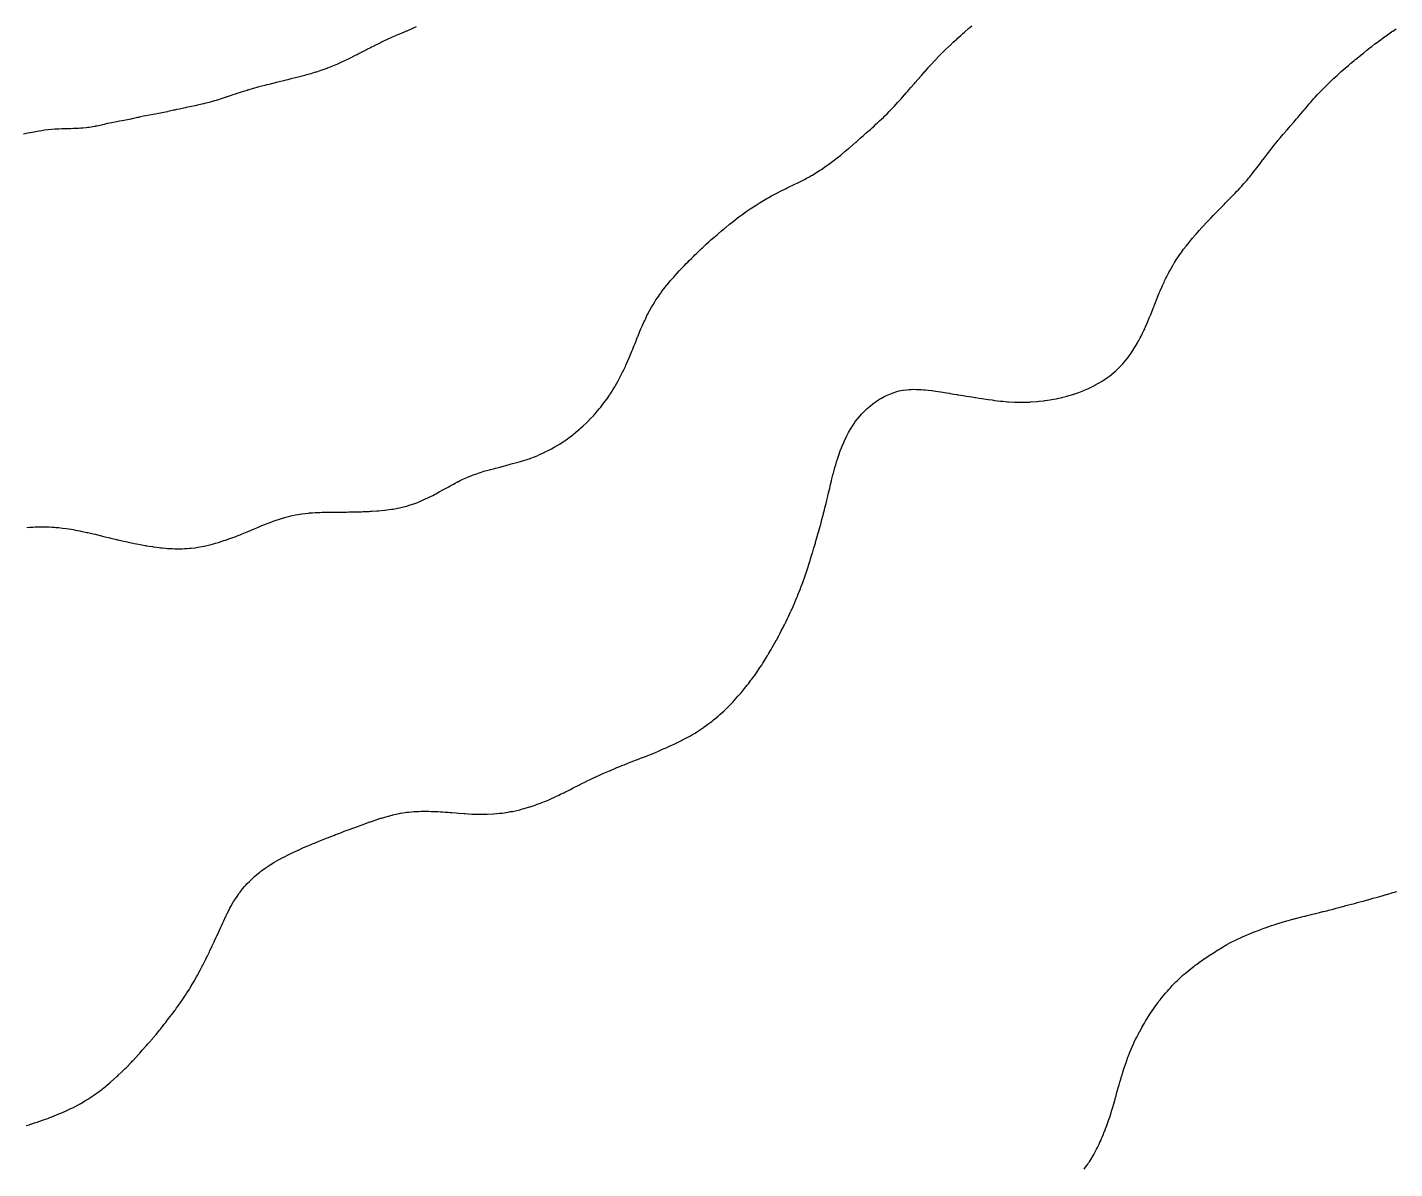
# Model space of a CAD drawing. Extents: x -717078 to -715000, y -984629 to -984000.
# Drawn here: x -716546.9 to -716358.1, y -984365.4 to -984207.9 of the extents above; entities that cross this region are included whole.
import ezdxf

# ---------------------------------------------------------------- set-up
doc = ezdxf.new("R2010")
doc.units = 0
doc.layers.add('buffer_B2_0_1_clip', color=7, linetype='Continuous')

msp = doc.modelspace()

# ---------------------------------------------------------------- linework, layer by layer
at = {"layer": 'buffer_B2_0_1_clip'}
for points in [[(-716493.2, -984207.8), (-716493.5, -984207.95), (-716493.87, -984208.13), (-716494.31, -984208.31), (-716494.5, -984208.39), (-716494.58, -984208.42), (-716494.77, -984208.5), (-716495.28, -984208.72), (-716495.5, -984208.8), (-716495.99, -984209.01), (-716496.03, -984209.03), (-716496.5, -984209.23), (-716496.69, -984209.31), (-716497.11, -984209.5), (-716497.37, -984209.63), (-716497.5, -984209.68), (-716497.87, -984209.87), (-716498.04, -984209.96), (-716498.5, -984210.18), (-716498.71, -984210.29), (-716499.15, -984210.5), (-716499.38, -984210.62), (-716499.5, -984210.69), (-716499.9, -984210.9), (-716500.03, -984210.97), (-716500.5, -984211.21), (-716500.69, -984211.31), (-716501.08, -984211.5), (-716501.35, -984211.65), (-716501.5, -984211.72), (-716501.96, -984211.96), (-716502.01, -984211.99), (-716502.5, -984212.22), (-716502.69, -984212.31), (-716503.1, -984212.5), (-716503.36, -984212.64), (-716503.5, -984212.7), (-716503.86, -984212.86), (-716504.05, -984212.95), (-716504.5, -984213.15), (-716504.75, -984213.25), (-716505.44, -984213.5), (-716505.48, -984213.52), (-716505.5, -984213.53), (-716505.54, -984213.54), (-716506.21, -984213.79), (-716506.5, -984213.88), (-716506.96, -984214.04), (-716507.07, -984214.07), (-716507.5, -984214.21), (-716507.73, -984214.27), (-716508.48, -984214.48), (-716508.5, -984214.49), (-716508.51, -984214.49), (-716508.55, -984214.5), (-716509.3, -984214.7), (-716509.5, -984214.75), (-716509.83, -984214.83), (-716510.1, -984214.9), (-716510.5, -984215), (-716510.9, -984215.1), (-716511.17, -984215.17), (-716511.5, -984215.26), (-716511.69, -984215.31), (-716512.5, -984215.5), (-716512.5, -984215.5), (-716512.5, -984215.5), (-716512.5, -984215.5), (-716513.3, -984215.7), (-716513.5, -984215.75), (-716513.83, -984215.83), (-716514.1, -984215.9), (-716514.5, -984215.99), (-716514.9, -984216.1), (-716515.18, -984216.18), (-716515.5, -984216.27), (-716515.68, -984216.32), (-716516.31, -984216.5), (-716516.45, -984216.55), (-716516.5, -984216.56), (-716516.59, -984216.59), (-716517.21, -984216.79), (-716517.5, -984216.88), (-716517.97, -984217.03), (-716518.06, -984217.06), (-716518.5, -984217.21), (-716518.72, -984217.28), (-716519.42, -984217.5), (-716519.48, -984217.52), (-716519.5, -984217.53), (-716519.54, -984217.54), (-716520.23, -984217.77), (-716520.5, -984217.86), (-716520.99, -984218.01), (-716521.02, -984218.02), (-716521.5, -984218.17), (-716521.76, -984218.24), (-716522.41, -984218.41), (-716522.5, -984218.44), (-716522.55, -984218.45), (-716522.78, -984218.5), (-716523.36, -984218.64), (-716523.5, -984218.67), (-716523.7, -984218.7), (-716524.19, -984218.81), (-716524.5, -984218.86), (-716524.95, -984218.95), (-716525.03, -984218.97), (-716525.5, -984219.06), (-716525.85, -984219.15), (-716526.23, -984219.23), (-716526.5, -984219.3), (-716526.67, -984219.33), (-716527.43, -984219.5), (-716527.49, -984219.51), (-716527.5, -984219.52), (-716527.52, -984219.52), (-716528.31, -984219.69), (-716528.5, -984219.72), (-716528.77, -984219.77), (-716529.16, -984219.84), (-716529.5, -984219.9), (-716529.99, -984219.99), (-716530.01, -984219.99), (-716530.5, -984220.09), (-716530.84, -984220.16), (-716531.25, -984220.25), (-716531.5, -984220.31), (-716531.66, -984220.34), (-716532.4, -984220.5), (-716532.48, -984220.52), (-716532.5, -984220.52), (-716532.53, -984220.53), (-716533.31, -984220.69), (-716533.5, -984220.72), (-716533.77, -984220.77), (-716534.15, -984220.85), (-716534.5, -984220.9), (-716535, -984221), (-716535, -984221), (-716535.5, -984221.1), (-716535.83, -984221.17), (-716536.28, -984221.28), (-716536.5, -984221.33), (-716536.64, -984221.36), (-716537.29, -984221.5), (-716537.46, -984221.54), (-716537.5, -984221.55), (-716537.56, -984221.56), (-716538.31, -984221.69), (-716538.5, -984221.72), (-716538.74, -984221.74), (-716539.21, -984221.79), (-716539.5, -984221.81), (-716539.82, -984221.82), (-716540.16, -984221.84), (-716540.5, -984221.86), (-716540.87, -984221.87), (-716541.13, -984221.87), (-716541.5, -984221.88), (-716541.9, -984221.9), (-716542.1, -984221.9), (-716542.5, -984221.92), (-716542.94, -984221.94), (-716543.05, -984221.95), (-716543.5, -984221.98), (-716543.97, -984222.03), (-716544.04, -984222.04), (-716544.5, -984222.09), (-716544.85, -984222.15), (-716545.22, -984222.22), (-716545.5, -984222.27), (-716545.69, -984222.31), (-716546.45, -984222.45), (-716546.5, -984222.46), (-716546.54, -984222.46), (-716546.78, -984222.5), (-716547.4, -984222.6)], [(-716546.92, -984276.92), (-716546.5, -984276.89), (-716546.13, -984276.87), (-716545.85, -984276.85), (-716545.5, -984276.83), (-716545.17, -984276.83), (-716544.83, -984276.83), (-716544.5, -984276.83), (-716544.16, -984276.84), (-716543.85, -984276.85), (-716543.5, -984276.86), (-716543.11, -984276.89), (-716542.91, -984276.91), (-716542.5, -984276.94), (-716542, -984277), (-716542, -984277), (-716541.5, -984277.06), (-716541.13, -984277.13), (-716540.83, -984277.17), (-716540.5, -984277.22), (-716540.27, -984277.27), (-716539.61, -984277.39), (-716539.5, -984277.41), (-716539.43, -984277.43), (-716539.09, -984277.5), (-716538.6, -984277.6), (-716538.5, -984277.62), (-716538.34, -984277.66), (-716537.8, -984277.8), (-716537.5, -984277.86), (-716537.02, -984277.98), (-716536.99, -984277.99), (-716536.5, -984278.11), (-716536.19, -984278.19), (-716535.68, -984278.32), (-716535.5, -984278.36), (-716535.39, -984278.39), (-716534.94, -984278.5), (-716534.59, -984278.59), (-716534.5, -984278.6), (-716534.37, -984278.63), (-716533.77, -984278.77), (-716533.08, -984278.92), (-716532.95, -984278.95), (-716532.5, -984279.04), (-716532.12, -984279.12), (-716531.82, -984279.18), (-716531.5, -984279.24), (-716531.28, -984279.28), (-716530.59, -984279.41), (-716530.5, -984279.43), (-716530.44, -984279.44), (-716530.05, -984279.5), (-716529.57, -984279.57), (-716529.5, -984279.58), (-716529.41, -984279.59), (-716528.69, -984279.69), (-716528.5, -984279.72), (-716528.26, -984279.74), (-716527.78, -984279.78), (-716527.5, -984279.81), (-716527.18, -984279.82), (-716526.84, -984279.84), (-716526.5, -984279.86), (-716526.15, -984279.85), (-716525.86, -984279.86), (-716525.5, -984279.85), (-716525.17, -984279.83), (-716524.82, -984279.82), (-716524.5, -984279.8), (-716524.23, -984279.77), (-716523.71, -984279.71), (-716523.5, -984279.68), (-716523.34, -984279.66), (-716522.51, -984279.51), (-716522.5, -984279.51), (-716522.49, -984279.51), (-716522.46, -984279.5), (-716521.68, -984279.32), (-716521.5, -984279.27), (-716521.18, -984279.18), (-716520.9, -984279.1), (-716520.5, -984278.99), (-716520.13, -984278.87), (-716519.74, -984278.74), (-716519.5, -984278.66), (-716519.38, -984278.62), (-716519.03, -984278.5), (-716518.64, -984278.36), (-716518.5, -984278.31), (-716518.19, -984278.19), (-716517.92, -984278.08), (-716517.5, -984277.92), (-716517.2, -984277.8), (-716516.52, -984277.52), (-716516.5, -984277.51), (-716516.49, -984277.51), (-716516.48, -984277.5), (-716515.79, -984277.21), (-716515.5, -984277.09), (-716515.09, -984276.91), (-716514.79, -984276.79), (-716514.5, -984276.67), (-716514.38, -984276.62), (-716514.07, -984276.5), (-716513.67, -984276.33), (-716513.5, -984276.26), (-716513.13, -984276.13), (-716512.94, -984276.06), (-716512.5, -984275.9), (-716512.2, -984275.8), (-716511.63, -984275.63), (-716511.5, -984275.59), (-716511.43, -984275.57), (-716511.17, -984275.5), (-716510.65, -984275.35), (-716510.5, -984275.31), (-716510.27, -984275.27), (-716509.83, -984275.17), (-716509.5, -984275.11), (-716509.04, -984275.04), (-716508.97, -984275.03), (-716508.5, -984274.97), (-716508.07, -984274.93), (-716507.92, -984274.92), (-716507.5, -984274.88), (-716507.14, -984274.86), (-716506.85, -984274.85), (-716506.5, -984274.84), (-716506.17, -984274.83), (-716505.82, -984274.82), (-716505.5, -984274.82), (-716505.19, -984274.81), (-716504.81, -984274.81), (-716504.5, -984274.81), (-716504.2, -984274.8), (-716503.8, -984274.8), (-716503.5, -984274.79), (-716503.21, -984274.79), (-716502.79, -984274.79), (-716502.5, -984274.78), (-716502.22, -984274.78), (-716501.77, -984274.77), (-716501.5, -984274.76), (-716501.25, -984274.75), (-716500.74, -984274.74), (-716500.5, -984274.73), (-716500.28, -984274.72), (-716499.7, -984274.7), (-716499.5, -984274.69), (-716499.33, -984274.67), (-716498.63, -984274.63), (-716498.5, -984274.62), (-716498.39, -984274.61), (-716497.54, -984274.54), (-716497.5, -984274.53), (-716497.47, -984274.53), (-716497.23, -984274.5), (-716496.59, -984274.41), (-716496.5, -984274.4), (-716496.38, -984274.38), (-716495.75, -984274.25), (-716495.5, -984274.21), (-716495.11, -984274.11), (-716494.93, -984274.07), (-716494.5, -984273.96), (-716494.15, -984273.85), (-716493.71, -984273.71), (-716493.5, -984273.64), (-716493.4, -984273.6), (-716493.11, -984273.5), (-716492.68, -984273.32), (-716492.5, -984273.24), (-716492.03, -984273.03), (-716491.99, -984273.01), (-716491.5, -984272.79), (-716491.3, -984272.7), (-716490.89, -984272.5), (-716490.64, -984272.36), (-716490.5, -984272.28), (-716490.02, -984272.02), (-716490, -984272), (-716489.5, -984271.73), (-716489.35, -984271.65), (-716489.04, -984271.5), (-716488.7, -984271.3), (-716488.5, -984271.17), (-716488.06, -984270.94), (-716487.8, -984270.8), (-716487.5, -984270.64), (-716487.4, -984270.6), (-716487.19, -984270.5), (-716486.74, -984270.26), (-716486.5, -984270.15), (-716486.04, -984269.96), (-716485.9, -984269.9), (-716485.5, -984269.74), (-716485.33, -984269.67), (-716484.82, -984269.5), (-716484.59, -984269.41), (-716484.5, -984269.38), (-716484.33, -984269.33), (-716483.83, -984269.17), (-716483.5, -984269.07), (-716483.05, -984268.95), (-716482.92, -984268.92), (-716482.5, -984268.81), (-716482.25, -984268.75), (-716481.58, -984268.58), (-716481.5, -984268.56), (-716481.45, -984268.55), (-716481.28, -984268.5), (-716480.67, -984268.33), (-716480.5, -984268.29), (-716480.2, -984268.2), (-716479.89, -984268.11), (-716479.5, -984268), (-716479.11, -984267.89), (-716478.81, -984267.81), (-716478.5, -984267.73), (-716478.33, -984267.67), (-716477.75, -984267.5), (-716477.56, -984267.44), (-716477.5, -984267.42), (-716477.37, -984267.37), (-716476.85, -984267.15), (-716476.5, -984267.01), (-716476.15, -984266.85), (-716475.62, -984266.62), (-716475.5, -984266.57), (-716475.46, -984266.54), (-716475.37, -984266.5), (-716474.8, -984266.2), (-716474.5, -984266.05), (-716474.15, -984265.85), (-716473.54, -984265.5), (-716473.52, -984265.48), (-716473.5, -984265.47), (-716473.43, -984265.43), (-716472.92, -984265.08), (-716472.5, -984264.81), (-716472.32, -984264.68), (-716472.08, -984264.5), (-716471.75, -984264.25), (-716471.5, -984264.07), (-716471.19, -984263.81), (-716470.82, -984263.5), (-716470.65, -984263.35), (-716470.5, -984263.23), (-716470.12, -984262.88), (-716469.71, -984262.5), (-716469.61, -984262.39), (-716469.5, -984262.29), (-716469.11, -984261.89), (-716468.73, -984261.5), (-716468.62, -984261.38), (-716468.5, -984261.25), (-716468.16, -984260.84), (-716467.87, -984260.5), (-716467.71, -984260.29), (-716467.5, -984260.04), (-716467.27, -984259.73), (-716467.1, -984259.5), (-716466.85, -984259.15), (-716466.5, -984258.65), (-716466.44, -984258.56), (-716466.4, -984258.5), (-716466.24, -984258.24), (-716466.06, -984257.94), (-716465.78, -984257.5), (-716465.68, -984257.32), (-716465.5, -984257.02), (-716465.32, -984256.68), (-716465.22, -984256.5), (-716464.98, -984256.02), (-716464.93, -984255.93), (-716464.7, -984255.5), (-716464.64, -984255.36), (-716464.5, -984255.08), (-716464.32, -984254.68), (-716464.23, -984254.5), (-716464.02, -984254.02), (-716464.01, -984253.99), (-716463.79, -984253.5), (-716463.71, -984253.29), (-716463.5, -984252.8), (-716463.41, -984252.59), (-716463.38, -984252.5), (-716463.29, -984252.29), (-716463.13, -984251.87), (-716462.98, -984251.5), (-716462.84, -984251.16), (-716462.62, -984250.62), (-716462.57, -984250.5), (-716462.55, -984250.45), (-716462.5, -984250.33), (-716462.26, -984249.74), (-716462.16, -984249.5), (-716461.96, -984249.04), (-716461.89, -984248.89), (-716461.72, -984248.5), (-716461.65, -984248.35), (-716461.5, -984248.05), (-716461.33, -984247.67), (-716461.24, -984247.5), (-716460.98, -984247.02), (-716460.94, -984246.94), (-716460.7, -984246.5), (-716460.63, -984246.37), (-716460.5, -984246.17), (-716460.25, -984245.75), (-716460.09, -984245.5), (-716459.85, -984245.15), (-716459.5, -984244.65), (-716459.44, -984244.56), (-716459.39, -984244.5), (-716459.08, -984244.08), (-716459.01, -984243.99), (-716458.62, -984243.5), (-716458.57, -984243.43), (-716458.5, -984243.36), (-716458.11, -984242.89), (-716457.77, -984242.5), (-716457.64, -984242.36), (-716457.5, -984242.2), (-716457.17, -984241.83), (-716456.87, -984241.5), (-716456.69, -984241.31), (-716456.5, -984241.11), (-716456.21, -984240.79), (-716455.92, -984240.5), (-716455.71, -984240.29), (-716455.5, -984240.08), (-716455.21, -984239.79), (-716454.92, -984239.5), (-716454.71, -984239.29), (-716454.5, -984239.09), (-716454.2, -984238.8), (-716453.88, -984238.5), (-716453.69, -984238.31), (-716453.5, -984238.14), (-716453.17, -984237.83), (-716452.8, -984237.5), (-716452.65, -984237.35), (-716452.5, -984237.23), (-716452.12, -984236.88), (-716451.66, -984236.5), (-716451.57, -984236.43), (-716451.5, -984236.37), (-716451.04, -984235.96), (-716450.67, -984235.67), (-716450.5, -984235.53), (-716450.48, -984235.52), (-716450.46, -984235.5), (-716449.94, -984235.06), (-716449.5, -984234.72), (-716449.38, -984234.62), (-716449.22, -984234.5), (-716448.82, -984234.18), (-716448.5, -984233.94), (-716448.25, -984233.75), (-716447.89, -984233.5), (-716447.67, -984233.33), (-716447.5, -984233.22), (-716447.08, -984232.92), (-716446.64, -984232.64), (-716446.5, -984232.55), (-716446.47, -984232.53), (-716446.42, -984232.5), (-716445.86, -984232.14), (-716445.5, -984231.92), (-716445.24, -984231.76), (-716444.77, -984231.5), (-716444.6, -984231.4), (-716444.5, -984231.35), (-716444.15, -984231.15), (-716443.96, -984231.04), (-716443.5, -984230.8), (-716443.3, -984230.7), (-716442.88, -984230.5), (-716442.63, -984230.37), (-716442.5, -984230.31), (-716442.12, -984230.12), (-716441.96, -984230.04), (-716441.5, -984229.82), (-716441.29, -984229.71), (-716440.83, -984229.5), (-716440.61, -984229.39), (-716440.5, -984229.34), (-716440.16, -984229.16), (-716439.95, -984229.05), (-716439.5, -984228.82), (-716439.29, -984228.71), (-716438.91, -984228.5), (-716438.65, -984228.35), (-716438.5, -984228.26), (-716438.03, -984227.97), (-716437.89, -984227.89), (-716437.5, -984227.65), (-716437.41, -984227.59), (-716437.26, -984227.5), (-716436.82, -984227.18), (-716436.5, -984226.96), (-716436.23, -984226.77), (-716435.86, -984226.5), (-716435.66, -984226.34), (-716435.5, -984226.22), (-716435.1, -984225.9), (-716434.59, -984225.5), (-716434.54, -984225.46), (-716434.5, -984225.43), (-716434, -984225), (-716433.99, -984224.99), (-716433.5, -984224.59), (-716433.45, -984224.55), (-716433.39, -984224.5), (-716432.92, -984224.08), (-716432.5, -984223.72), (-716432.38, -984223.62), (-716432.24, -984223.5), (-716431.85, -984223.15), (-716431.5, -984222.84), (-716431.32, -984222.68), (-716431.1, -984222.5), (-716430.79, -984222.21), (-716430.5, -984221.96), (-716430.26, -984221.74), (-716429.99, -984221.5), (-716429.74, -984221.26), (-716429.5, -984221.05), (-716429.22, -984220.78), (-716428.91, -984220.5), (-716428.7, -984220.3), (-716428.5, -984220.1), (-716428.2, -984219.8), (-716427.89, -984219.5), (-716427.7, -984219.3), (-716427.5, -984219.09), (-716427.22, -984218.78), (-716426.94, -984218.5), (-716426.74, -984218.26), (-716426.5, -984218.01), (-716426.26, -984217.74), (-716426.04, -984217.5), (-716425.79, -984217.21), (-716425.5, -984216.88), (-716425.32, -984216.68), (-716425.17, -984216.5), (-716424.86, -984216.14), (-716424.5, -984215.73), (-716424.39, -984215.61), (-716424.3, -984215.5), (-716423.93, -984215.07), (-716423.5, -984214.58), (-716423.46, -984214.54), (-716423.43, -984214.5), (-716423.02, -984214.02), (-716423, -984214), (-716422.55, -984213.5), (-716422.53, -984213.47), (-716422.5, -984213.44), (-716422.06, -984212.94), (-716421.64, -984212.5), (-716421.57, -984212.43), (-716421.5, -984212.35), (-716421.09, -984211.91), (-716420.68, -984211.5), (-716420.59, -984211.41), (-716420.5, -984211.32), (-716420.09, -984210.91), (-716419.65, -984210.5), (-716419.58, -984210.42), (-716419.5, -984210.36), (-716419.06, -984209.94), (-716418.58, -984209.5), (-716418.54, -984209.46), (-716418.5, -984209.43), (-716418.02, -984208.98), (-716417.77, -984208.77), (-716417.5, -984208.53), (-716417.48, -984208.52), (-716417.46, -984208.5), (-716416.96, -984208.04), (-716416.5, -984207.65)], [(-716547.01, -984359.5), (-716546.62, -984359.38), (-716546.5, -984359.34), (-716546.26, -984359.26), (-716545.87, -984359.13), (-716545.5, -984359.01), (-716545.12, -984358.88), (-716544.76, -984358.76), (-716544.5, -984358.67), (-716544.38, -984358.62), (-716544.04, -984358.5), (-716543.65, -984358.35), (-716543.5, -984358.3), (-716542.5, -984357.89), (-716542.23, -984357.77), (-716541.6, -984357.5), (-716541.53, -984357.47), (-716541.5, -984357.46), (-716541.42, -984357.42), (-716540.85, -984357.15), (-716540.5, -984356.98), (-716540.18, -984356.82), (-716539.59, -984356.5), (-716539.53, -984356.47), (-716539.5, -984356.45), (-716539.38, -984356.38), (-716538.91, -984356.09), (-716538.5, -984355.84), (-716537.98, -984355.5), (-716537.69, -984355.31), (-716537.5, -984355.17), (-716537.11, -984354.89), (-716536.59, -984354.5), (-716536.54, -984354.46), (-716536.5, -984354.43), (-716536.13, -984354.13), (-716535.99, -984354.01), (-716535.5, -984353.61), (-716535.44, -984353.56), (-716535.37, -984353.5), (-716534.91, -984353.09), (-716534.5, -984352.72), (-716534.38, -984352.62), (-716534.26, -984352.5), (-716533.87, -984352.13), (-716533.5, -984351.76), (-716533.37, -984351.63), (-716533.24, -984351.5), (-716532.5, -984350.74), (-716532.38, -984350.62), (-716532.27, -984350.5), (-716531.9, -984350.1), (-716531.5, -984349.66), (-716531.42, -984349.58), (-716531.35, -984349.5), (-716530.95, -984349.05), (-716530.5, -984348.55), (-716530.48, -984348.52), (-716530.46, -984348.5), (-716530.22, -984348.22), (-716530.02, -984347.98), (-716529.6, -984347.5), (-716529.56, -984347.44), (-716529.5, -984347.38), (-716529.1, -984346.9), (-716528.77, -984346.5), (-716528.65, -984346.35), (-716528.5, -984346.17), (-716528.2, -984345.8), (-716527.96, -984345.5), (-716527.76, -984345.24), (-716527.5, -984344.9), (-716527.32, -984344.68), (-716527.18, -984344.5), (-716526.89, -984344.11), (-716526.5, -984343.6), (-716526.46, -984343.54), (-716526.43, -984343.5), (-716526.26, -984343.26), (-716526.04, -984342.96), (-716525.72, -984342.5), (-716525.63, -984342.37), (-716525.5, -984342.18), (-716525.05, -984341.5), (-716524.84, -984341.16), (-716524.5, -984340.64), (-716524.45, -984340.55), (-716524.41, -984340.5), (-716524.28, -984340.28), (-716524.07, -984339.93), (-716523.81, -984339.5), (-716523.7, -984339.3), (-716523.5, -984338.95), (-716523.34, -984338.66), (-716523.25, -984338.5), (-716522.99, -984338.01), (-716522.96, -984337.96), (-716522.72, -984337.5), (-716522.65, -984337.35), (-716522.31, -984336.69), (-716522.21, -984336.5), (-716521.99, -984336.01), (-716521.96, -984335.96), (-716521.74, -984335.5), (-716521.66, -984335.34), (-716521.5, -984335), (-716521.34, -984334.66), (-716521.26, -984334.5), (-716521.04, -984334.04), (-716521.01, -984333.99), (-716520.78, -984333.5), (-716520.7, -984333.3), (-716520.5, -984332.88), (-716520.38, -984332.62), (-716520.32, -984332.5), (-716520.18, -984332.18), (-716520.07, -984331.93), (-716519.87, -984331.5), (-716519.76, -984331.24), (-716519.5, -984330.68), (-716519.44, -984330.56), (-716519.41, -984330.5), (-716519.32, -984330.32), (-716519.11, -984329.89), (-716518.91, -984329.5), (-716518.77, -984329.23), (-716518.5, -984328.76), (-716518.4, -984328.6), (-716518.34, -984328.5), (-716518.04, -984328.04), (-716518.01, -984327.99), (-716517.68, -984327.5), (-716517.61, -984327.39), (-716517.5, -984327.25), (-716517.17, -984326.83), (-716516.9, -984326.5), (-716516.71, -984326.29), (-716516.5, -984326.06), (-716516.22, -984325.78), (-716515.94, -984325.5), (-716515.71, -984325.29), (-716515.5, -984325.1), (-716515.18, -984324.82), (-716514.77, -984324.5), (-716514.62, -984324.38), (-716514.5, -984324.3), (-716514.04, -984323.96), (-716513.78, -984323.78), (-716513.5, -984323.59), (-716513.45, -984323.55), (-716513.36, -984323.5), (-716512.82, -984323.18), (-716512.5, -984322.99), (-716512.19, -984322.81), (-716511.61, -984322.5), (-716511.54, -984322.46), (-716511.5, -984322.44), (-716511.39, -984322.39), (-716510.88, -984322.12), (-716510.2, -984321.8), (-716509.56, -984321.5), (-716509.52, -984321.48), (-716509.5, -984321.47), (-716509.45, -984321.45), (-716508.83, -984321.17), (-716508.5, -984321.03), (-716508.13, -984320.87), (-716507.69, -984320.69), (-716507.5, -984320.61), (-716507.43, -984320.57), (-716507.25, -984320.5), (-716506.72, -984320.28), (-716506.5, -984320.19), (-716505.5, -984319.79), (-716505.29, -984319.71), (-716504.76, -984319.5), (-716504.57, -984319.43), (-716504.33, -984319.33), (-716503.85, -984319.15), (-716503.5, -984319.01), (-716503.13, -984318.87), (-716502.73, -984318.73), (-716502.39, -984318.61), (-716502.09, -984318.5), (-716501.66, -984318.34), (-716501.5, -984318.28), (-716501.14, -984318.14), (-716500.93, -984318.07), (-716500.5, -984317.91), (-716500.2, -984317.8), (-716499.58, -984317.58), (-716499.5, -984317.55), (-716499.46, -984317.54), (-716499.36, -984317.5), (-716498.72, -984317.28), (-716498.5, -984317.2), (-716498.07, -984317.07), (-716497.96, -984317.04), (-716497.5, -984316.9), (-716497.19, -984316.81), (-716496.67, -984316.67), (-716496.5, -984316.63), (-716496.4, -984316.6), (-716495.95, -984316.5), (-716495.59, -984316.41), (-716495.5, -984316.39), (-716495.37, -984316.37), (-716494.73, -984316.27), (-716494.5, -984316.23), (-716494.21, -984316.21), (-716493.83, -984316.17), (-716493.5, -984316.14), (-716493.13, -984316.13), (-716492.89, -984316.11), (-716492.5, -984316.1), (-716492.1, -984316.1), (-716491.9, -984316.1), (-716491.5, -984316.1), (-716491.11, -984316.11), (-716490.89, -984316.11), (-716490.5, -984316.13), (-716490.15, -984316.15), (-716489.84, -984316.16), (-716489.5, -984316.18), (-716489.21, -984316.21), (-716488.77, -984316.23), (-716488.5, -984316.26), (-716488.28, -984316.28), (-716487.67, -984316.33), (-716487.36, -984316.36), (-716486.58, -984316.42), (-716486.5, -984316.43), (-716486.43, -984316.43), (-716485.52, -984316.48), (-716485.5, -984316.48), (-716485.48, -984316.48), (-716484.87, -984316.5), (-716484.51, -984316.51), (-716484.5, -984316.51), (-716484.49, -984316.51), (-716483.51, -984316.51), (-716483.5, -984316.51), (-716483.49, -984316.51), (-716483.39, -984316.5), (-716482.54, -984316.46), (-716482.5, -984316.46), (-716482.45, -984316.45), (-716481.63, -984316.37), (-716481.5, -984316.36), (-716481.34, -984316.34), (-716480.75, -984316.25), (-716480.5, -984316.22), (-716480.15, -984316.15), (-716479.89, -984316.11), (-716479.5, -984316.03), (-716479.07, -984315.93), (-716478.88, -984315.88), (-716478.5, -984315.78), (-716478.28, -984315.72), (-716477.53, -984315.5), (-716477.51, -984315.49), (-716477.5, -984315.49), (-716477.48, -984315.48), (-716476.76, -984315.24), (-716476.5, -984315.14), (-716476.03, -984314.97), (-716475.93, -984314.93), (-716475.5, -984314.76), (-716475.31, -984314.69), (-716474.86, -984314.5), (-716474.61, -984314.39), (-716474.5, -984314.34), (-716474.2, -984314.2), (-716473.92, -984314.08), (-716473.5, -984313.87), (-716473.25, -984313.75), (-716472.72, -984313.5), (-716472.57, -984313.43), (-716472.5, -984313.39), (-716472.27, -984313.27), (-716471.91, -984313.09), (-716471.5, -984312.88), (-716470.74, -984312.5), (-716470.58, -984312.42), (-716470.5, -984312.37), (-716470.24, -984312.24), (-716469.92, -984312.08), (-716469.5, -984311.87), (-716469.25, -984311.75), (-716468.71, -984311.5), (-716468.57, -984311.43), (-716468.5, -984311.4), (-716468.31, -984311.31), (-716467.89, -984311.11), (-716467.5, -984310.94), (-716467.2, -984310.8), (-716466.51, -984310.51), (-716466.5, -984310.51), (-716466.49, -984310.51), (-716466.48, -984310.5), (-716465.5, -984310.08), (-716465.09, -984309.91), (-716464.8, -984309.8), (-716464.5, -984309.68), (-716464.37, -984309.63), (-716464.07, -984309.5), (-716463.67, -984309.33), (-716463.5, -984309.27), (-716463.13, -984309.13), (-716462.94, -984309.06), (-716462.5, -984308.9), (-716462.21, -984308.79), (-716461.53, -984308.53), (-716461.5, -984308.52), (-716461.48, -984308.52), (-716461.45, -984308.5), (-716460.5, -984308.12), (-716460.07, -984307.93), (-716459.83, -984307.83), (-716459.37, -984307.63), (-716459.08, -984307.5), (-716458.68, -984307.32), (-716458.5, -984307.25), (-716458.03, -984307.03), (-716457.99, -984307.01), (-716457.5, -984306.78), (-716457.31, -984306.69), (-716456.92, -984306.5), (-716456.64, -984306.36), (-716456.5, -984306.3), (-716456.07, -984306.07), (-716455.98, -984306.02), (-716455.5, -984305.77), (-716455.33, -984305.67), (-716455.04, -984305.5), (-716454.7, -984305.3), (-716454.5, -984305.18), (-716454.09, -984304.91), (-716453.55, -984304.55), (-716453.5, -984304.52), (-716453.49, -984304.51), (-716453.48, -984304.5), (-716452.91, -984304.09), (-716452.5, -984303.78), (-716452.34, -984303.66), (-716452.15, -984303.5), (-716451.79, -984303.21), (-716451.5, -984302.96), (-716451.26, -984302.74), (-716450.99, -984302.5), (-716450.73, -984302.27), (-716450.5, -984302.06), (-716450.22, -984301.78), (-716449.93, -984301.5), (-716449.5, -984301.06), (-716449.23, -984300.77), (-716449, -984300.5), (-716448.77, -984300.23), (-716448.5, -984299.93), (-716448.3, -984299.7), (-716448.14, -984299.5), (-716447.85, -984299.15), (-716447.5, -984298.71), (-716447.41, -984298.59), (-716447.33, -984298.5), (-716446.98, -984298.02), (-716446.85, -984297.85), (-716446.59, -984297.5), (-716446.55, -984297.45), (-716446.5, -984297.38), (-716446.14, -984296.86), (-716445.9, -984296.5), (-716445.74, -984296.26), (-716445.5, -984295.92), (-716445.34, -984295.66), (-716445.23, -984295.5), (-716444.96, -984295.04), (-716444.82, -984294.82), (-716444.63, -984294.5), (-716444.58, -984294.42), (-716444.5, -984294.29), (-716444.21, -984293.79), (-716444.05, -984293.5), (-716443.5, -984292.52), (-716443.49, -984292.51), (-716443.49, -984292.5), (-716443.47, -984292.47), (-716443.14, -984291.86), (-716442.94, -984291.5), (-716442.79, -984291.21), (-716442.5, -984290.65), (-716442.45, -984290.55), (-716442.42, -984290.5), (-716442.35, -984290.35), (-716442.12, -984289.88), (-716441.93, -984289.5), (-716441.79, -984289.21), (-716441.5, -984288.57), (-716441.48, -984288.52), (-716441.47, -984288.5), (-716441.44, -984288.44), (-716441.17, -984287.83), (-716441.02, -984287.5), (-716440.87, -984287.13), (-716440.68, -984286.68), (-716440.6, -984286.5), (-716440.57, -984286.43), (-716440.5, -984286.24), (-716440.21, -984285.5), (-716440.03, -984285.03), (-716440.01, -984284.99), (-716439.83, -984284.5), (-716439.74, -984284.26), (-716439.5, -984283.58), (-716439.48, -984283.52), (-716439.47, -984283.5), (-716439.46, -984283.46), (-716439.23, -984282.77), (-716439.14, -984282.5), (-716438.99, -984282.01), (-716438.98, -984281.98), (-716438.82, -984281.5), (-716438.75, -984281.25), (-716438.52, -984280.52), (-716438.51, -984280.5), (-716438.51, -984280.49), (-716438.5, -984280.46), (-716438.28, -984279.72), (-716438.21, -984279.5), (-716438.09, -984279.09), (-716438.05, -984278.95), (-716437.92, -984278.5), (-716437.82, -984278.18), (-716437.68, -984277.68), (-716437.63, -984277.5), (-716437.6, -984277.4), (-716437.5, -984277.04), (-716437.38, -984276.62), (-716437.35, -984276.5), (-716437.3, -984276.3), (-716437.18, -984275.82), (-716437.09, -984275.5), (-716436.97, -984275.03), (-716436.95, -984274.95), (-716436.83, -984274.5), (-716436.77, -984274.23), (-716436.61, -984273.61), (-716436.58, -984273.5), (-716436.57, -984273.43), (-716436.5, -984273.13), (-716436.38, -984272.62), (-716436.35, -984272.5), (-716436.3, -984272.3), (-716436.19, -984271.81), (-716436.11, -984271.5), (-716436, -984271), (-716435.99, -984270.99), (-716435.88, -984270.5), (-716435.8, -984270.2), (-716435.66, -984269.66), (-716435.62, -984269.5), (-716435.59, -984269.41), (-716435.5, -984269.06), (-716435.38, -984268.62), (-716435.34, -984268.5), (-716435.27, -984268.27), (-716435.15, -984267.85), (-716435.04, -984267.5), (-716434.91, -984267.09), (-716434.82, -984266.82), (-716434.71, -984266.5), (-716434.65, -984266.35), (-716434.5, -984265.93), (-716434.37, -984265.63), (-716434.32, -984265.5), (-716434.17, -984265.17), (-716434.07, -984264.93), (-716433.86, -984264.5), (-716433.74, -984264.26), (-716433.5, -984263.79), (-716433.4, -984263.6), (-716433.33, -984263.5), (-716433.06, -984263.06), (-716433.02, -984262.98), (-716432.7, -984262.5), (-716432.62, -984262.38), (-716432.5, -984262.22), (-716432.18, -984261.82), (-716431.91, -984261.5), (-716431.72, -984261.28), (-716431.5, -984261.05), (-716431.22, -984260.78), (-716430.93, -984260.5), (-716430.7, -984260.3), (-716430.5, -984260.12), (-716430.15, -984259.85), (-716429.66, -984259.5), (-716429.57, -984259.43), (-716429.5, -984259.39), (-716429.23, -984259.23), (-716428.94, -984259.06), (-716428.5, -984258.81), (-716428.29, -984258.71), (-716427.58, -984258.42), (-716427.5, -984258.38), (-716427.33, -984258.33), (-716426.83, -984258.17), (-716426.5, -984258.07), (-716426.02, -984257.98), (-716425.98, -984257.98), (-716425.5, -984257.9), (-716425.13, -984257.87), (-716424.86, -984257.86), (-716424.5, -984257.84), (-716424.15, -984257.85), (-716423.86, -984257.86), (-716423.5, -984257.87), (-716423.1, -984257.9), (-716422.92, -984257.92), (-716422.5, -984257.96), (-716422.02, -984258.02), (-716421.97, -984258.03), (-716421.5, -984258.09), (-716421.15, -984258.15), (-716420.8, -984258.2), (-716420.5, -984258.24), (-716420.28, -984258.28), (-716419.61, -984258.39), (-716419.5, -984258.41), (-716419.43, -984258.43), (-716418.98, -984258.5), (-716418.57, -984258.57), (-716418.5, -984258.58), (-716418.41, -984258.59), (-716417.71, -984258.71), (-716417.5, -984258.74), (-716417.21, -984258.79), (-716416.85, -984258.85), (-716416.5, -984258.9), (-716416.02, -984258.98), (-716415.98, -984258.98), (-716415.5, -984259.05), (-716415.12, -984259.12), (-716414.85, -984259.15), (-716414.5, -984259.21), (-716414.25, -984259.25), (-716413.68, -984259.32), (-716413.5, -984259.35), (-716413.37, -984259.37), (-716412.53, -984259.47), (-716412.5, -984259.47), (-716412.48, -984259.48), (-716412.21, -984259.5), (-716411.56, -984259.56), (-716411.5, -984259.56), (-716411.44, -984259.56), (-716410.61, -984259.61), (-716410.5, -984259.61), (-716410.39, -984259.61), (-716409.62, -984259.62), (-716409.5, -984259.63), (-716409.38, -984259.62), (-716408.6, -984259.6), (-716408.5, -984259.6), (-716408.41, -984259.59), (-716407.54, -984259.54), (-716407.5, -984259.53), (-716407.47, -984259.53), (-716407.19, -984259.5), (-716406.57, -984259.43), (-716406.5, -984259.42), (-716406.41, -984259.41), (-716405.7, -984259.3), (-716405.5, -984259.27), (-716405.21, -984259.21), (-716404.86, -984259.14), (-716404.5, -984259.07), (-716404.04, -984258.96), (-716403.93, -984258.93), (-716403.5, -984258.83), (-716403.25, -984258.75), (-716402.55, -984258.55), (-716402.5, -984258.54), (-716402.47, -984258.53), (-716402.4, -984258.5), (-716401.73, -984258.27), (-716401.5, -984258.19), (-716401.01, -984257.99), (-716400.97, -984257.97), (-716400.5, -984257.78), (-716400.31, -984257.69), (-716399.93, -984257.5), (-716399.64, -984257.36), (-716399.5, -984257.29), (-716399, -984257), (-716399, -984257), (-716398.5, -984256.71), (-716398.37, -984256.63), (-716398.18, -984256.5), (-716397.78, -984256.22), (-716397.5, -984256.02), (-716397.21, -984255.79), (-716396.86, -984255.5), (-716396.67, -984255.33), (-716396.5, -984255.19), (-716396.16, -984254.84), (-716395.82, -984254.5), (-716395.67, -984254.33), (-716395.5, -984254.14), (-716395.21, -984253.79), (-716394.97, -984253.5), (-716394.78, -984253.22), (-716394.5, -984252.84), (-716394.36, -984252.64), (-716394.27, -984252.5), (-716393.98, -984252.02), (-716393.9, -984251.9), (-716393.65, -984251.5), (-716393.6, -984251.4), (-716393.5, -984251.22), (-716393.25, -984250.75), (-716393.12, -984250.5), (-716392.92, -984250.08), (-716392.75, -984249.75), (-716392.63, -984249.5), (-716392.59, -984249.41), (-716392.5, -984249.21), (-716392.29, -984248.71), (-716392.19, -984248.5), (-716392, -984248), (-716391.99, -984247.99), (-716391.79, -984247.5), (-716391.71, -984247.29), (-716391.5, -984246.77), (-716391.43, -984246.57), (-716391.39, -984246.5), (-716391.33, -984246.33), (-716391.15, -984245.85), (-716391.01, -984245.5), (-716390.86, -984245.14), (-716390.66, -984244.66), (-716390.6, -984244.5), (-716390.57, -984244.43), (-716390.5, -984244.27), (-716390.27, -984243.73), (-716390.17, -984243.5), (-716389.96, -984243.04), (-716389.88, -984242.88), (-716389.7, -984242.5), (-716389.63, -984242.37), (-716389.5, -984242.11), (-716389.3, -984241.7), (-716389.18, -984241.5), (-716388.94, -984241.06), (-716388.75, -984240.75), (-716388.6, -984240.5), (-716388.56, -984240.44), (-716388.5, -984240.34), (-716388.18, -984239.82), (-716387.96, -984239.5), (-716387.77, -984239.23), (-716387.5, -984238.85), (-716387.36, -984238.64), (-716387.25, -984238.5), (-716386.92, -984238.08), (-716386.5, -984237.56), (-716386.47, -984237.53), (-716386.45, -984237.5), (-716386.22, -984237.22), (-716386.02, -984236.98), (-716385.6, -984236.5), (-716385.55, -984236.45), (-716385.5, -984236.39), (-716385.09, -984235.91), (-716384.72, -984235.5), (-716384.61, -984235.39), (-716384.5, -984235.27), (-716384.14, -984234.86), (-716383.79, -984234.5), (-716383.65, -984234.35), (-716383.5, -984234.2), (-716383.16, -984233.84), (-716382.83, -984233.5), (-716382.67, -984233.33), (-716382.5, -984233.17), (-716382.17, -984232.83), (-716381.84, -984232.5), (-716381.67, -984232.33), (-716381.5, -984232.16), (-716381.18, -984231.82), (-716380.86, -984231.5), (-716380.68, -984231.32), (-716380.5, -984231.14), (-716380.19, -984230.81), (-716379.89, -984230.5), (-716379.7, -984230.3), (-716379.5, -984230.09), (-716379.22, -984229.78), (-716378.98, -984229.5), (-716378.76, -984229.24), (-716378.5, -984228.95), (-716378.3, -984228.7), (-716378.13, -984228.5), (-716377.85, -984228.15), (-716377.5, -984227.72), (-716377.41, -984227.59), (-716377.33, -984227.5), (-716376.98, -984227.02), (-716376.8, -984226.8), (-716376.57, -984226.5), (-716376.54, -984226.46), (-716376.5, -984226.41), (-716376.11, -984225.89), (-716375.81, -984225.5), (-716375.68, -984225.32), (-716375.5, -984225.1), (-716375.24, -984224.76), (-716375.04, -984224.5), (-716374.8, -984224.2), (-716374.5, -984223.83), (-716374.35, -984223.65), (-716374.23, -984223.5), (-716373.9, -984223.1), (-716373.5, -984222.63), (-716373.44, -984222.56), (-716373.39, -984222.5), (-716372.98, -984222.02), (-716372.71, -984221.71), (-716372.53, -984221.5), (-716372.51, -984221.49), (-716372.5, -984221.47), (-716372.05, -984220.95), (-716371.66, -984220.5), (-716371.59, -984220.41), (-716371.5, -984220.31), (-716371.13, -984219.87), (-716370.81, -984219.5), (-716370.67, -984219.33), (-716370.5, -984219.14), (-716370.21, -984218.79), (-716369.95, -984218.5), (-716369.75, -984218.25), (-716369.5, -984217.98), (-716369.28, -984217.72), (-716369.08, -984217.5), (-716368.8, -984217.2), (-716368.5, -984216.87), (-716368.32, -984216.68), (-716368.14, -984216.5), (-716367.83, -984216.17), (-716367.5, -984215.86), (-716367.32, -984215.68), (-716367.14, -984215.5), (-716366.81, -984215.19), (-716366.5, -984214.9), (-716366.29, -984214.71), (-716366.07, -984214.5), (-716365.77, -984214.23), (-716365.5, -984213.99), (-716365.24, -984213.76), (-716364.94, -984213.5), (-716364.7, -984213.3), (-716364.5, -984213.13), (-716364.16, -984212.84), (-716363.76, -984212.5), (-716363.62, -984212.38), (-716363.5, -984212.29), (-716363.07, -984211.93), (-716362.53, -984211.5), (-716362.51, -984211.49), (-716362.5, -984211.48), (-716362.38, -984211.38), (-716361.96, -984211.04), (-716361.5, -984210.68), (-716361.4, -984210.6), (-716361.27, -984210.5), (-716360.84, -984210.16), (-716360.5, -984209.91), (-716360.27, -984209.73), (-716359.96, -984209.5), (-716359.7, -984209.3), (-716359.11, -984208.89), (-716358.56, -984208.5), (-716358.52, -984208.48), (-716358.5, -984208.46), (-716358.38, -984208.38), (-716357.92, -984208.08)], [(-716400.98, -984365.5), (-716400.78, -984365.22), (-716400.5, -984364.83), (-716400.37, -984364.63), (-716400.27, -984364.5), (-716399.98, -984364.02), (-716399.93, -984363.93), (-716399.67, -984363.5), (-716399.61, -984363.39), (-716399.5, -984363.19), (-716399.26, -984362.74), (-716399.13, -984362.5), (-716398.93, -984362.07), (-716398.8, -984361.8), (-716398.66, -984361.5), (-716398.62, -984361.38), (-716398.5, -984361.09), (-716398.33, -984360.67), (-716398.25, -984360.5), (-716398.1, -984360.1), (-716398.05, -984359.95), (-716397.87, -984359.5), (-716397.78, -984359.22), (-716397.52, -984358.52), (-716397.51, -984358.5), (-716397.51, -984358.49), (-716397.5, -984358.45), (-716397.28, -984357.72), (-716397.2, -984357.5), (-716397.07, -984357.07), (-716397.04, -984356.96), (-716396.89, -984356.5), (-716396.81, -984356.19), (-716396.66, -984355.66), (-716396.61, -984355.5), (-716396.59, -984355.41), (-716396.5, -984355.08), (-716396.38, -984354.62), (-716396.34, -984354.5), (-716396.27, -984354.27), (-716396.15, -984353.85), (-716396.05, -984353.5), (-716395.93, -984353.07), (-716395.86, -984352.86), (-716395.76, -984352.5), (-716395.7, -984352.3), (-716395.5, -984351.67), (-716395.46, -984351.54), (-716395.44, -984351.5), (-716395.42, -984351.42), (-716395.21, -984350.79), (-716395.11, -984350.5), (-716394.94, -984350.06), (-716394.87, -984349.87), (-716394.72, -984349.5), (-716394.66, -984349.34), (-716394.5, -984348.95), (-716394.37, -984348.63), (-716394.31, -984348.5), (-716394.15, -984348.15), (-716394.06, -984347.94), (-716393.85, -984347.5), (-716393.73, -984347.27), (-716393.5, -984346.82), (-716393.39, -984346.61), (-716393.32, -984346.5), (-716393.09, -984346.09), (-716393.03, -984345.97), (-716392.75, -984345.5), (-716392.66, -984345.34), (-716392.5, -984345.08), (-716392.28, -984344.72), (-716391.9, -984344.1), (-716391.5, -984343.5), (-716391.49, -984343.5), (-716391.48, -984343.48), (-716391.09, -984342.91), (-716390.78, -984342.5), (-716390.66, -984342.34), (-716390.5, -984342.14), (-716390.22, -984341.78), (-716389.99, -984341.5), (-716389.77, -984341.23), (-716389.5, -984340.93), (-716389.3, -984340.7), (-716389.12, -984340.5), (-716388.83, -984340.17), (-716388.5, -984339.84), (-716388.33, -984339.67), (-716388.16, -984339.5), (-716387.82, -984339.18), (-716387.5, -984338.87), (-716387.3, -984338.7), (-716387.06, -984338.5), (-716386.75, -984338.25), (-716386.5, -984338.04), (-716386.2, -984337.8), (-716385.81, -984337.5), (-716385.64, -984337.36), (-716385.5, -984337.26), (-716385.07, -984336.93), (-716384.61, -984336.61), (-716384.5, -984336.53), (-716384.48, -984336.52), (-716384.45, -984336.5), (-716383.88, -984336.12), (-716383.5, -984335.88), (-716383.27, -984335.73), (-716382.9, -984335.5), (-716382.66, -984335.34), (-716382.5, -984335.24), (-716382.05, -984334.95), (-716381.82, -984334.82), (-716381.5, -984334.63), (-716381.42, -984334.58), (-716381.27, -984334.5), (-716380.77, -984334.23), (-716380.5, -984334.09), (-716380.11, -984333.89), (-716379.72, -984333.72), (-716379.5, -984333.62), (-716379.42, -984333.58), (-716379.24, -984333.5), (-716378.73, -984333.27), (-716378.5, -984333.17), (-716378.03, -984332.97), (-716377.93, -984332.93), (-716377.5, -984332.75), (-716377.32, -984332.68), (-716376.85, -984332.5), (-716376.6, -984332.4), (-716376.5, -984332.37), (-716376.29, -984332.29), (-716375.87, -984332.13), (-716375.5, -984332), (-716375.13, -984331.87), (-716374.76, -984331.76), (-716374.5, -984331.67), (-716374.37, -984331.63), (-716373.94, -984331.5), (-716373.6, -984331.4), (-716373.5, -984331.37), (-716373.32, -984331.32), (-716372.82, -984331.18), (-716372.5, -984331.09), (-716372.04, -984330.96), (-716371.94, -984330.94), (-716371.5, -984330.82), (-716371.24, -984330.76), (-716370.6, -984330.6), (-716370.5, -984330.58), (-716370.44, -984330.56), (-716370.22, -984330.5), (-716369.65, -984330.35), (-716369.5, -984330.31), (-716369.25, -984330.25), (-716368.85, -984330.15), (-716368.5, -984330.07), (-716368.04, -984329.96), (-716367.94, -984329.94), (-716367.5, -984329.83), (-716367.23, -984329.77), (-716366.61, -984329.61), (-716366.5, -984329.58), (-716366.44, -984329.56), (-716366.2, -984329.5), (-716365.65, -984329.35), (-716365.5, -984329.3), (-716365.23, -984329.23), (-716364.87, -984329.13), (-716364.5, -984329.04), (-716364.08, -984328.92), (-716363.87, -984328.87), (-716363.5, -984328.77), (-716363.29, -984328.71), (-716362.5, -984328.5), (-716362.5, -984328.5), (-716362.5, -984328.5), (-716362.49, -984328.5), (-716361.71, -984328.29), (-716361.5, -984328.23), (-716361.12, -984328.12), (-716360.93, -984328.07), (-716360.5, -984327.95), (-716360.15, -984327.85), (-716359.73, -984327.73), (-716359.5, -984327.66), (-716359.38, -984327.62), (-716358.94, -984327.5), (-716358.6, -984327.4), (-716358.5, -984327.37), (-716358.32, -984327.32), (-716357.83, -984327.17)]]:
    msp.add_lwpolyline(points, dxfattribs=at)

doc.saveas('drawing.dxf')
